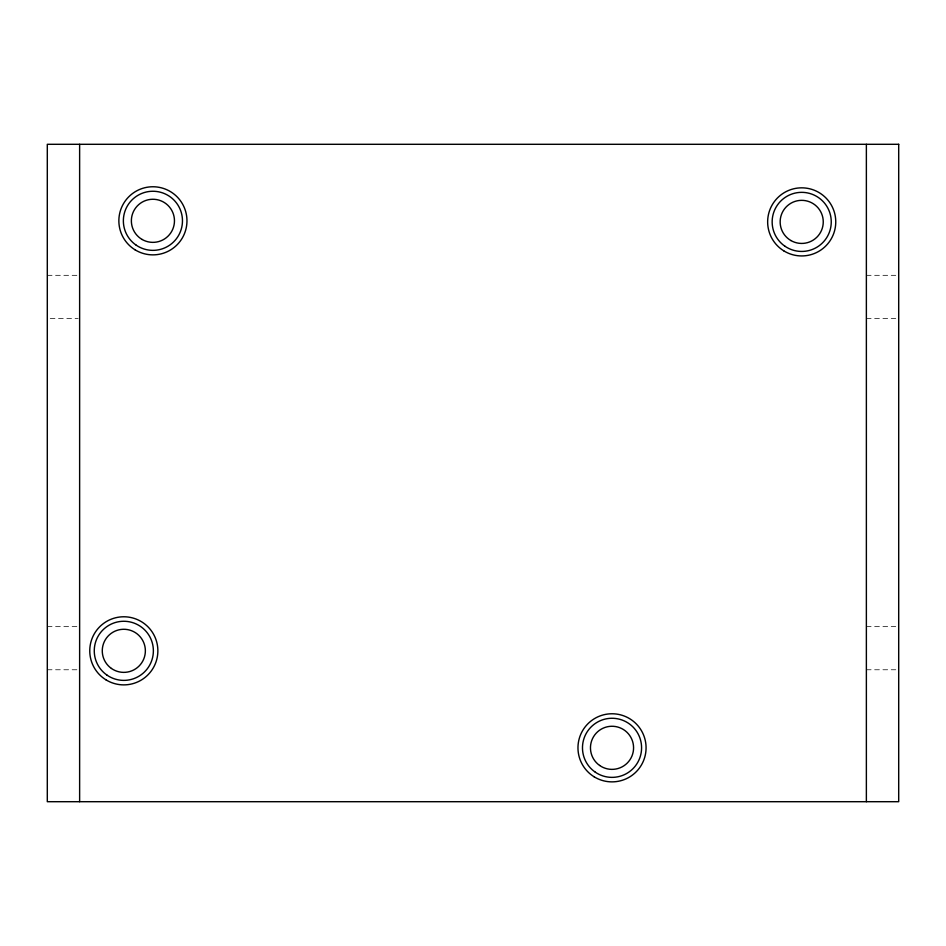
<?xml version="1.0" encoding="UTF-8"?>
<svg xmlns="http://www.w3.org/2000/svg" width="946" height="946" viewBox="0 0 946 946"><rect width="100%" height="100%" fill="white"/><g stroke="black" fill="none" stroke-linecap="round" stroke-linejoin="round"><path stroke-width="0.71" stroke-dasharray="4.73 3.55" d="M47.3 275.321L78.163 275.321M866.37 275.321L895.756 275.321M50.244 318.424L78.163 318.424M866.37 318.424L895.756 318.424M47.3 626.654L78.163 626.654M866.37 626.654L895.756 626.654M47.3 669.768L78.163 669.768M866.37 669.768L895.756 669.768"/><path stroke-width="1.42" d="M866.37 144.3L866.37 801.7M79.63 144.3L79.63 801.7M898.7 144.3L47.3 144.3L47.3 801.7L898.7 801.7L898.7 144.3M790.927 240.556A21.557 21.557 0 0 0 823.257 221.896A21.557 21.557 0 0 0 790.927 203.224A21.557 21.557 0 0 0 790.927 240.556M599.61 765.444A21.557 21.557 0 0 0 633.489 749.752A21.557 21.557 0 0 0 602.969 728.254A21.557 21.557 0 0 0 599.61 765.444M111.403 668.444A21.557 21.557 0 0 0 145.282 652.764A21.557 21.557 0 0 0 114.762 631.266A21.557 21.557 0 0 0 111.403 668.444M142.137 239.48A21.557 21.557 0 0 0 174.466 220.808A21.557 21.557 0 0 0 142.137 202.148A21.557 21.557 0 0 0 142.137 239.48M594.076 776.761A34.056 34.056 0 0 0 646.059 748.889A34.056 34.056 0 0 0 595.933 717.801A34.056 34.056 0 0 0 594.076 776.761M595.306 772.184A29.551 29.551 0 0 0 641.494 750.119A29.551 29.551 0 0 0 599.279 721.159A29.551 29.551 0 0 0 595.306 772.184M783.761 250.832A34.056 34.056 0 0 0 835.744 222.96A34.056 34.056 0 0 0 785.618 191.872A34.056 34.056 0 0 0 783.761 250.832M784.979 246.256A29.551 29.551 0 0 0 831.167 224.19A29.551 29.551 0 0 0 788.964 195.231A29.551 29.551 0 0 0 784.979 246.256M134.971 249.756A34.056 34.056 0 0 0 186.953 221.884A34.056 34.056 0 0 0 136.827 190.796A34.056 34.056 0 0 0 134.971 249.756M136.2 245.18A29.551 29.551 0 0 0 182.377 223.114A29.551 29.551 0 0 0 140.174 194.143A29.551 29.551 0 0 0 136.2 245.18M105.869 679.772A34.056 34.056 0 0 0 157.852 651.889A34.056 34.056 0 0 0 107.726 620.812A34.056 34.056 0 0 0 105.869 679.772M107.099 675.196A29.551 29.551 0 0 0 153.287 653.118A29.551 29.551 0 0 0 111.072 624.159A29.551 29.551 0 0 0 107.099 675.196"/></g></svg>
